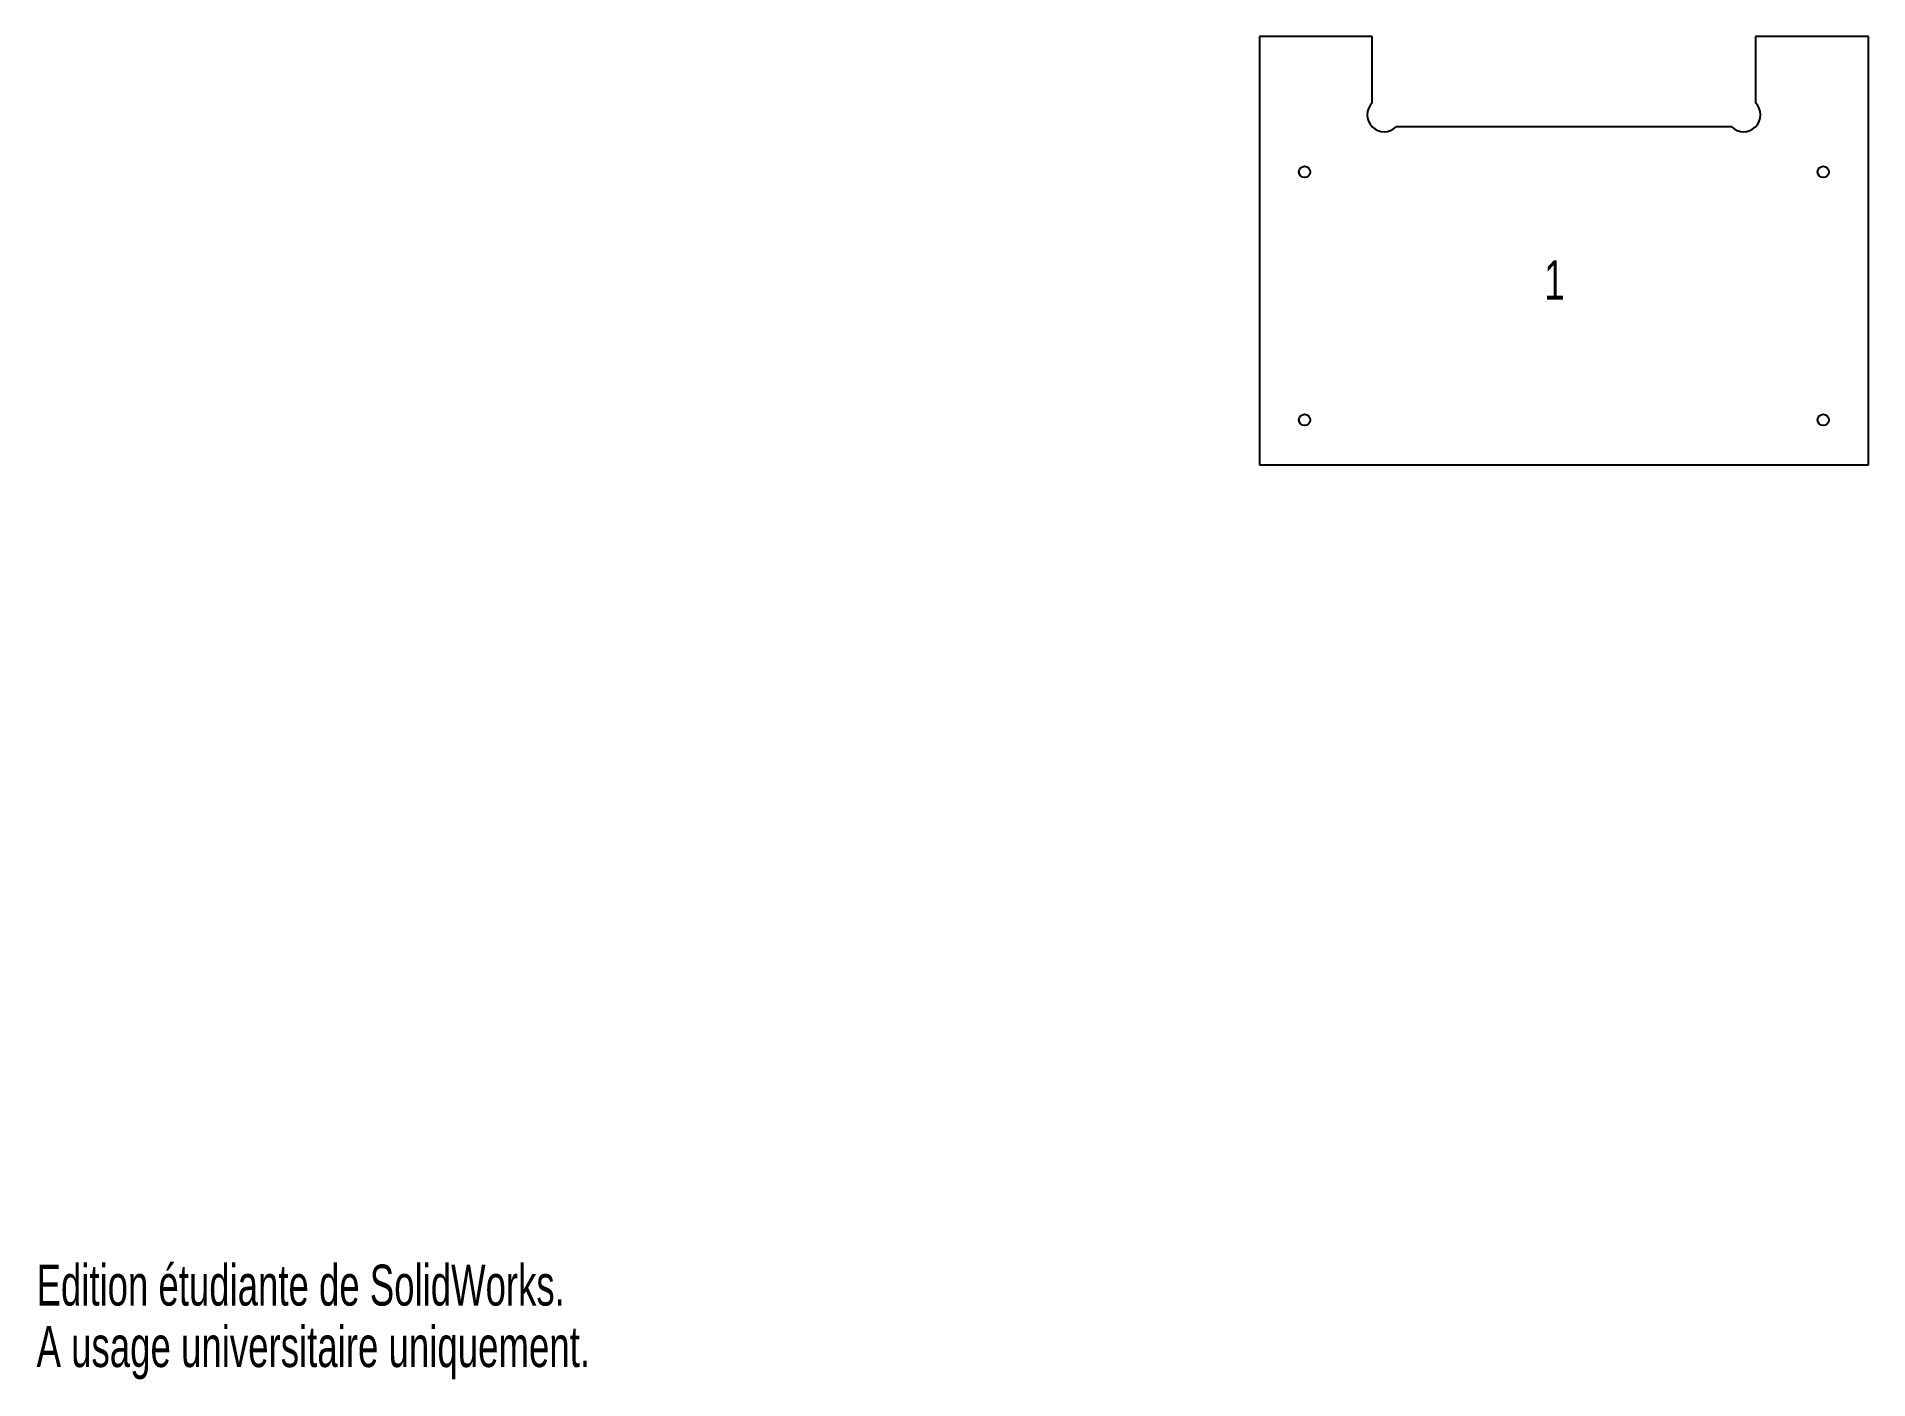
# Model space of a CAD drawing. Extents: x 0 to 162, y 0 to 119.
import ezdxf
from ezdxf.enums import TextEntityAlignment as Align

# ---------------------------------------------------------------- set-up
doc = ezdxf.new("R2010")
doc.units = 0
doc.layers.get('0').update_dxf_attribs({"linetype": 'CONTINUOUS'})

msp = doc.modelspace()

# ---------------------------------------------------------------- linework, layer by layer
at = {"color": 7, "linetype": 'CONTINUOUS'}
for p, q in [((108.45, 119.11), (108.45, 81.11)), ((118.45, 119.11), (108.45, 119.11)), ((118.45, 113.23), (118.45, 119.11)), ((152.45, 119.11), (152.45, 113.23)), ((162.45, 119.11), (152.45, 119.11)), ((162.45, 81.11), (162.45, 119.11)), ((150.33, 111.11), (120.57, 111.11)), ((108.45, 81.11), (162.45, 81.11))]:
    msp.add_line(p, q, dxfattribs=at)
for centre in [(112.45, 107.11), (158.45, 107.11), (112.45, 85.11), (158.45, 85.11)]:
    msp.add_circle(centre, 0.5, dxfattribs=at)
for centre, start, end in [((119.51, 112.17), 135, 315), ((151.39, 112.17), 225, 45)]:
    msp.add_arc(centre, 1.5, start, end, dxfattribs=at)

# ---------------------------------------------------------------- texts
for s, height, width, p in [('1', 3.5, 0.7, (133.71, 94.71)), ('Edition étudiante de SolidWorks.', 3.633, 0.667188, (0, 5.45)), ('A usage universitaire uniquement.', 3.633, 0.668182, (0, 0))]:
    msp.add_text(s, height=height, dxfattribs=dict(at, width=width)).set_placement(p, align=Align.BOTTOM_LEFT)

doc.saveas('drawing.dxf')
